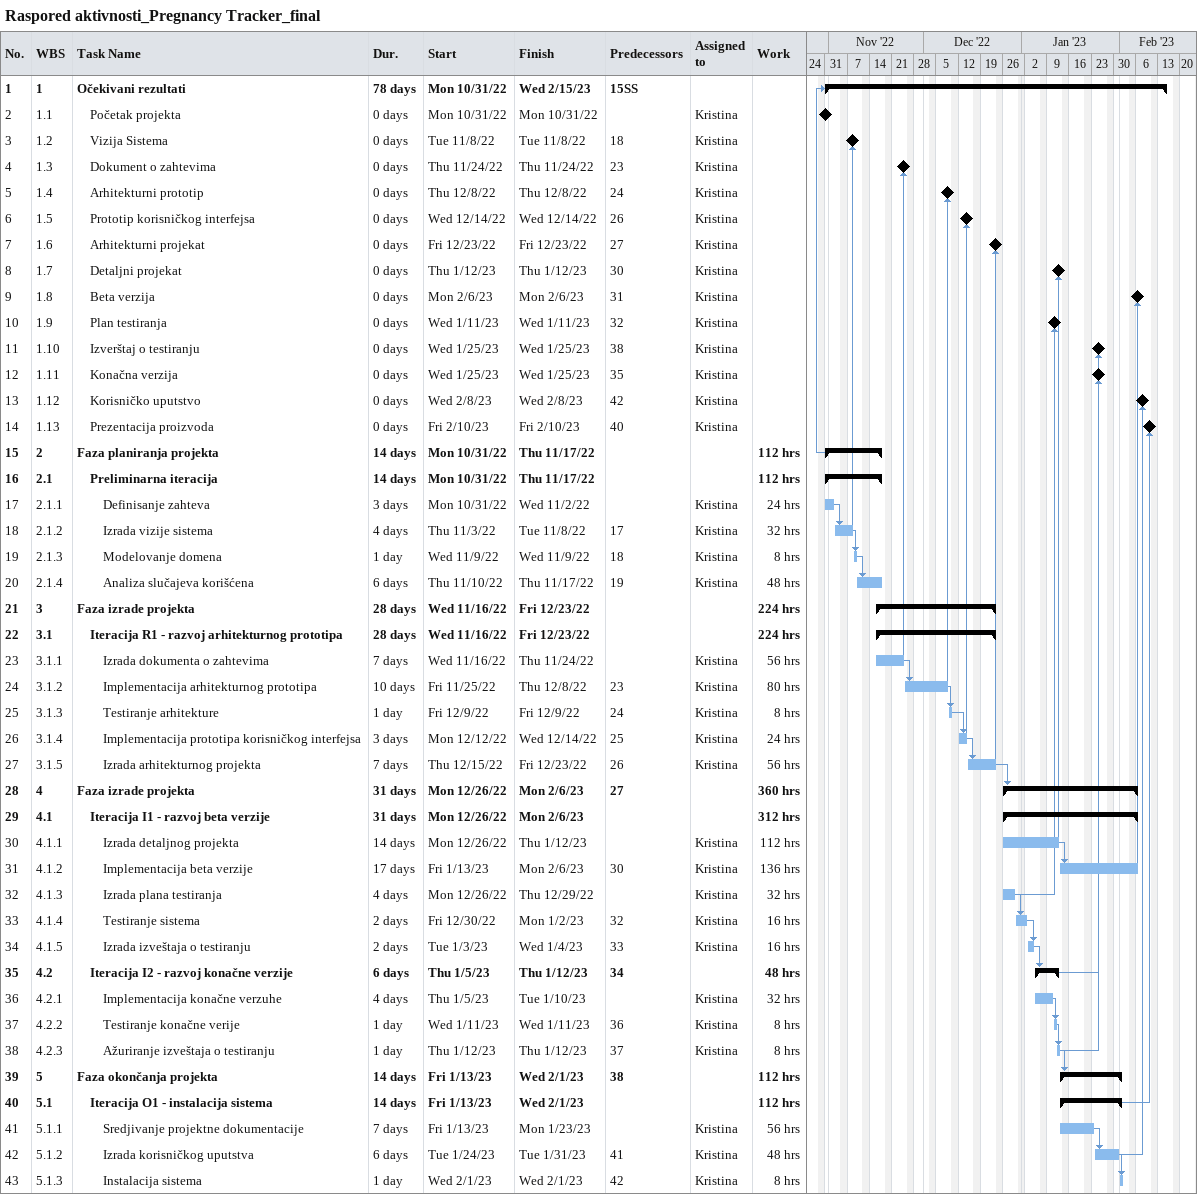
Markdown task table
Raspored aktivnosti_Pregnancy Tracker_final

| ID | WBS | Task | Duration | Start | Finish | Predecessors | Resources | Work (h) |
|---|---|---|---|---|---|---|---|---|
| 1 | 1 | **Očekivani rezultati** | 78d | 2022-10-31 | 2023-02-15 | 15SS |  |  |
| 2 | 1.1 | Početak projekta | 0d | 2022-10-31 | 2022-10-31 |  | Kristina |  |
| 3 | 1.2 | Vizija Sistema | 0d | 2022-11-08 | 2022-11-08 | 18 | Kristina |  |
| 4 | 1.3 | Dokument o zahtevima | 0d | 2022-11-24 | 2022-11-24 | 23 | Kristina |  |
| 5 | 1.4 | Arhitekturni prototip | 0d | 2022-12-08 | 2022-12-08 | 24 | Kristina |  |
| 6 | 1.5 | Prototip korisničkog interfejsa | 0d | 2022-12-14 | 2022-12-14 | 26 | Kristina |  |
| 7 | 1.6 | Arhitekturni projekat | 0d | 2022-12-23 | 2022-12-23 | 27 | Kristina |  |
| 8 | 1.7 | Detaljni projekat | 0d | 2023-01-12 | 2023-01-12 | 30 | Kristina |  |
| 9 | 1.8 | Beta verzija | 0d | 2023-02-06 | 2023-02-06 | 31 | Kristina |  |
| 10 | 1.9 | Plan testiranja | 0d | 2023-01-11 | 2023-01-11 | 32 | Kristina |  |
| 11 | 1.10 | Izverštaj o testiranju | 0d | 2023-01-25 | 2023-01-25 | 38 | Kristina |  |
| 12 | 1.11 | Konačna verzija | 0d | 2023-01-25 | 2023-01-25 | 35 | Kristina |  |
| 13 | 1.12 | Korisničko uputstvo | 0d | 2023-02-08 | 2023-02-08 | 42 | Kristina |  |
| 14 | 1.13 | Prezentacija proizvoda | 0d | 2023-02-10 | 2023-02-10 | 40 | Kristina |  |
| 15 | 2 | **Faza planiranja projekta** | 14d | 2022-10-31 | 2022-11-17 |  |  | 112 |
| 16 | 2.1 | **Preliminarna iteracija** | 14d | 2022-10-31 | 2022-11-17 |  |  | 112 |
| 17 | 2.1.1 | Definisanje zahteva | 3d | 2022-10-31 | 2022-11-02 |  | Kristina | 24 |
| 18 | 2.1.2 | Izrada vizije sistema | 4d | 2022-11-03 | 2022-11-08 | 17 | Kristina | 32 |
| 19 | 2.1.3 | Modelovanje domena | 1d | 2022-11-09 | 2022-11-09 | 18 | Kristina | 8 |
| 20 | 2.1.4 | Analiza slučajeva korišćena | 6d | 2022-11-10 | 2022-11-17 | 19 | Kristina | 48 |
| 21 | 3 | **Faza izrade projekta** | 28d | 2022-11-16 | 2022-12-23 |  |  | 224 |
| 22 | 3.1 | **Iteracija R1 - razvoj arhitekturnog prototipa** | 28d | 2022-11-16 | 2022-12-23 |  |  | 224 |
| 23 | 3.1.1 | Izrada dokumenta o zahtevima | 7d | 2022-11-16 | 2022-11-24 |  | Kristina | 56 |
| 24 | 3.1.2 | Implementacija arhitekturnog prototipa | 10d | 2022-11-25 | 2022-12-08 | 23 | Kristina | 80 |
| 25 | 3.1.3 | Testiranje arhitekture | 1d | 2022-12-09 | 2022-12-09 | 24 | Kristina | 8 |
| 26 | 3.1.4 | Implementacija prototipa korisničkog interfejsa | 3d | 2022-12-12 | 2022-12-14 | 25 | Kristina | 24 |
| 27 | 3.1.5 | Izrada arhitekturnog projekta | 7d | 2022-12-15 | 2022-12-23 | 26 | Kristina | 56 |
| 28 | 4 | **Faza izrade projekta** | 31d | 2022-12-26 | 2023-02-06 | 27 |  | 360 |
| 29 | 4.1 | **Iteracija I1 - razvoj beta verzije** | 31d | 2022-12-26 | 2023-02-06 |  |  | 312 |
| 30 | 4.1.1 | Izrada detaljnog projekta | 14d | 2022-12-26 | 2023-01-12 |  | Kristina | 112 |
| 31 | 4.1.2 | Implementacija beta verzije | 17d | 2023-01-13 | 2023-02-06 | 30 | Kristina | 136 |
| 32 | 4.1.3 | Izrada plana testiranja | 4d | 2022-12-26 | 2022-12-29 |  | Kristina | 32 |
| 33 | 4.1.4 | Testiranje sistema | 2d | 2022-12-30 | 2023-01-02 | 32 | Kristina | 16 |
| 34 | 4.1.5 | Izrada izveštaja o testiranju | 2d | 2023-01-03 | 2023-01-04 | 33 | Kristina | 16 |
| 35 | 4.2 | **Iteracija I2 - razvoj konačne verzije** | 6d | 2023-01-05 | 2023-01-12 | 34 |  | 48 |
| 36 | 4.2.1 | Implementacija konačne verzuhe | 4d | 2023-01-05 | 2023-01-10 |  | Kristina | 32 |
| 37 | 4.2.2 | Testiranje konačne verije | 1d | 2023-01-11 | 2023-01-11 | 36 | Kristina | 8 |
| 38 | 4.2.3 | Ažuriranje izveštaja o testiranju | 1d | 2023-01-12 | 2023-01-12 | 37 | Kristina | 8 |
| 39 | 5 | **Faza okončanja projekta** | 14d | 2023-01-13 | 2023-02-01 | 38 |  | 112 |
| 40 | 5.1 | **Iteracija O1 - instalacija sistema** | 14d | 2023-01-13 | 2023-02-01 |  |  | 112 |
| 41 | 5.1.1 | Sredjivanje projektne dokumentacije | 7d | 2023-01-13 | 2023-01-23 |  | Kristina | 56 |
| 42 | 5.1.2 | Izrada korisničkog uputstva | 6d | 2023-01-24 | 2023-01-31 | 41 | Kristina | 48 |
| 43 | 5.1.3 | Instalacija sistema | 1d | 2023-02-01 | 2023-02-01 | 42 | Kristina | 8 |
